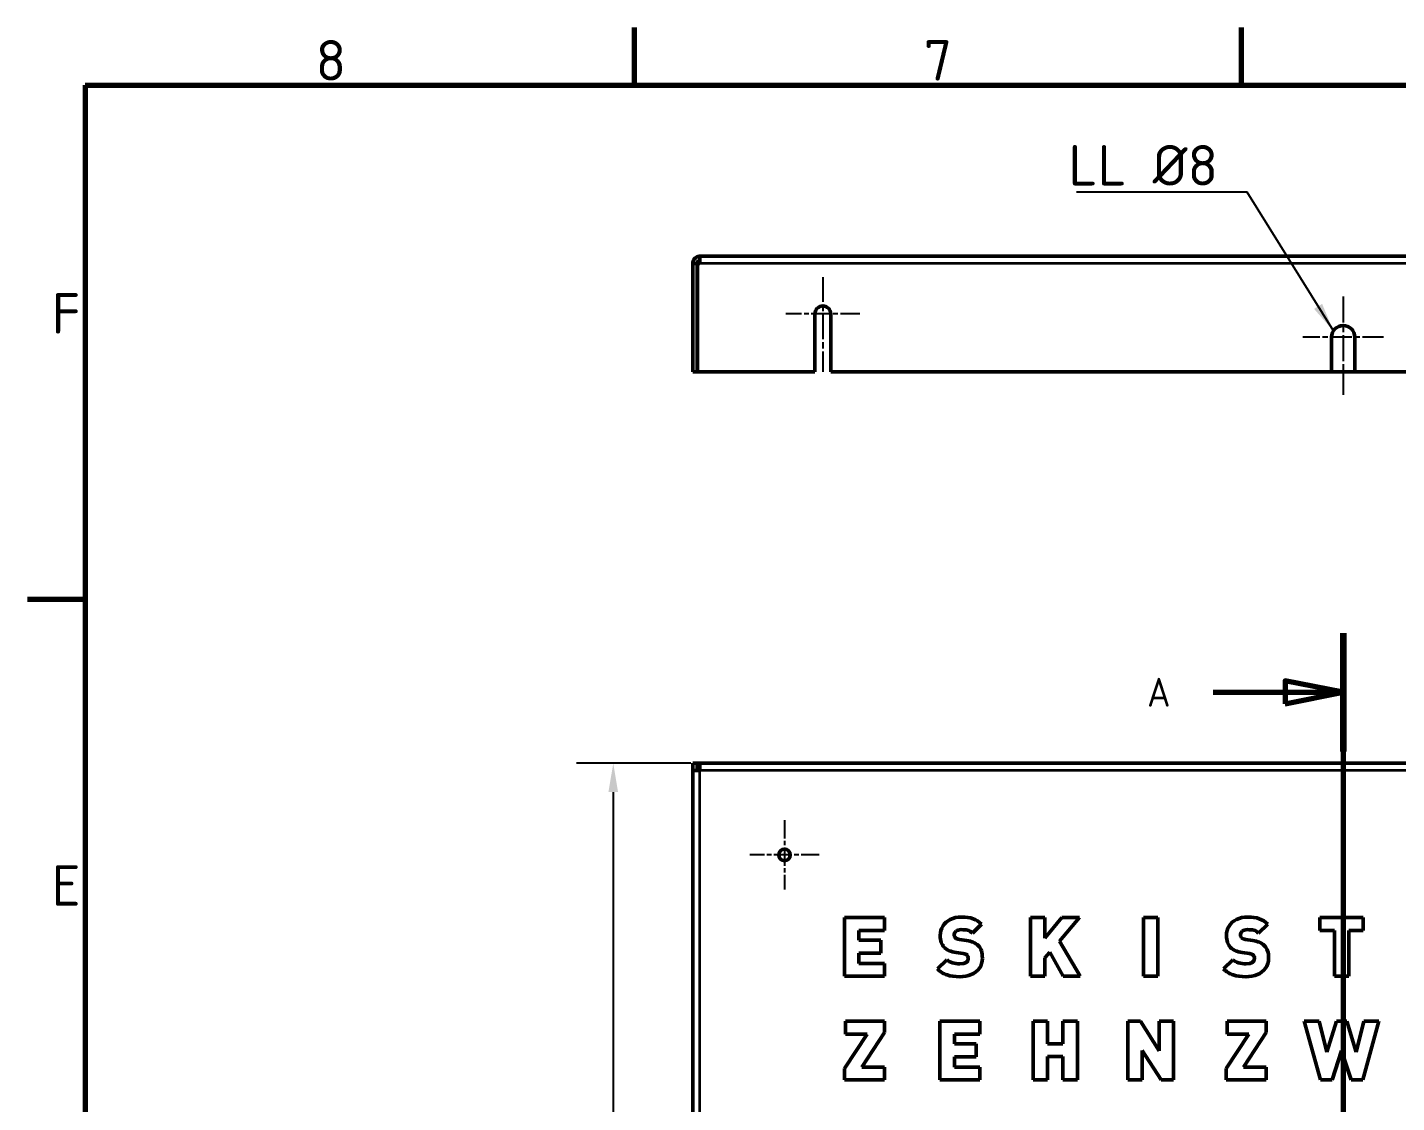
# Model space of a CAD drawing. Header units: millimetres. Extents: x -20 to 3500, y -209 to 1208.
# Drawn here: x 0 to 473.7, y 815.9 to 1188 of the extents above; entities that cross this region are included whole.
import ezdxf

# ---------------------------------------------------------------- set-up
doc = ezdxf.new("R2010")
doc.units = ezdxf.units.MM
doc.header["$LTSCALE"] = 4
doc.linetypes.add('CHAIN', pattern=[0.3543, 0.2362, -0.0295, 0.0591, -0.0295])
for name, color, linetype, lineweight in [('Bemaßung (ISO)', 7, 'Continuous', 25), ('Mittelpunktmarkierung (ISO)', 7, 'Continuous', 25), ('Rahmen (ISO)', 7, 'Continuous', 70), ('Schnittlinie (ISO)', 7, 'CHAIN', 70), ('Sichtbar (ISO)', 7, 'Continuous', 50), ('Sichtbar schmal (ISO)', 7, 'Continuous', 35), ('Symbol (ISO)', 7, 'Continuous', 25)]:
    doc.layers.add(name, color=color, linetype=linetype, lineweight=lineweight)
doc.styles.add('Bezeichnungstext (DIN)', font='ISOCP.shx')
doc.styles.add('Notiztext (DIN)', font='isocpeur.ttf')
doc.dimstyles.new('Standard (DIN)', dxfattribs={"dimscale": 4, "dimtxt": 3.5, "dimasz": 2.5, "dimexe": 3.175, "dimexo": 0.8, "dimgap": 0.8, "dimtad": 1, "dimrnd": 1e-08, "dimzin": 0, "dimtxsty": 'Notiztext (DIN)', "dimcen": 0.09, "dimdle": 10, "dimclrd": 256, "dimclre": 256, "dimclrt": 256, "dimadec": 0, "dimazin": 0, "dimtfac": 1, "dimtmove": 0, "dimatfit": 3, "dimfxl": 1, "dimtolj": 1, "dimtzin": 0, "dimlwd": -1, "dimlwe": -1, "dimarcsym": 0})
doc.dimstyles.new('Standard - Methode 2a (DIN)$7', dxfattribs={"dimscale": 4, "dimtxt": 3.5, "dimasz": 2.5, "dimexe": 3.175, "dimexo": 0.8, "dimgap": 0.8, "dimtad": 1, "dimtih": 1, "dimtoh": 1, "dimrnd": 1e-08, "dimtxsty": 'Notiztext (DIN)', "dimcen": 0.09, "dimdle": 10, "dimclrd": 256, "dimclre": 256, "dimclrt": 256, "dimazin": 2, "dimtfac": 1, "dimtmove": 0, "dimatfit": 3, "dimfxl": 1, "dimtolj": 1, "dimlwd": -1, "dimlwe": -1, "dimarcsym": 0})

# ---------------------------------------------------------------- blocks, each defined once
blk = doc.blocks.new('Ränder BFE_Rahmen')
at = {"layer": 'Rahmen (ISO)'}
for p, q in [((52.5, 292), (52.5, 297)), ((105, 292), (105, 297)), ((5, 292), (415, 292)), ((5, 292), (5, 5)), ((5, 247.5), (0, 247.5))]:
    blk.add_line(p, q, dxfattribs=at)
at = {"layer": 'Symbol (ISO)', "char_height": 3.5, "style": 'Notiztext (DIN)'}
for s, insert, attachment_point in [('8', (26.25, 292.4), 8), ('7', (78.75, 292.4), 8), ('F', (4.6, 272.25), 6), ('E', (4.6, 222.75), 6)]:
    blk.add_mtext(s, dxfattribs=dict(at, insert=insert, attachment_point=attachment_point))
blk = doc.blocks.new('2DTransSchnitt0')
at = {"layer": 'Schnittlinie (ISO)', "linetype": 'CHAIN', "ltscale": 44.645241}
blk.add_line((113.79, 244.58), (113.79, 107.82), dxfattribs=at)
at = {"layer": 'Schnittlinie (ISO)', "linetype": 'Continuous', "lineweight": 140}
for p, q in [((113.79, 244.58), (113.79, 234.36)), ((113.79, 118.04), (113.79, 107.82))]:
    blk.add_line(p, q, dxfattribs=at)
at = {"layer": 'Schnittlinie (ISO)', "linetype": 'Continuous'}
for p, q in [((113.79, 239.47), (108.79, 240.47)), ((108.79, 240.47), (108.79, 238.47)), ((102.56, 239.47), (108.79, 239.47)), ((108.79, 239.47), (113.79, 239.47)), ((108.79, 238.47), (113.79, 239.47)), ((113.79, 112.93), (108.79, 113.93)), ((108.79, 113.93), (108.79, 111.93)), ((102.56, 112.93), (108.79, 112.93)), ((108.79, 112.93), (113.79, 112.93)), ((108.79, 111.93), (113.79, 112.93))]:
    blk.add_line(p, q, dxfattribs=at)
at = {"layer": 'Schnittlinie (ISO)', "linetype": 'Continuous', "flags": 128}
for points in [[(108.79, 238.47), (113.79, 239.47), (108.79, 240.47), (108.79, 238.47)], [(108.79, 111.93), (113.79, 112.93), (108.79, 113.93), (108.79, 111.93)]]:
    blk.add_lwpolyline(points, dxfattribs=at)
at = {"layer": 'Schnittlinie (ISO)'}
for points in [[(108.79, 238.47), (113.79, 239.47), (108.79, 240.47), (108.79, 238.47)], [(108.79, 111.93), (113.79, 112.93), (108.79, 113.93), (108.79, 111.93)]]:
    blk.add_solid(points, dxfattribs=at)
at = {"layer": 'Schnittlinie (ISO)', "char_height": 2.5, "attachment_point": 7, "style": 'Bezeichnungstext (DIN)'}
for insert in [(96.84, 238.22), (96.84, 111.67)]:
    blk.add_mtext('A', dxfattribs=dict(at, insert=insert))
blk = doc.blocks.new('*D21')
at = {"layer": 'Bemaßung (ISO)', "transparency": 16777216}
for p, q in [((229.48, 933.34), (189.98, 933.34)), ((202.68, 923.34), (202.68, 493.34)), ((229.48, 483.34), (189.98, 483.34))]:
    blk.add_line(p, q, dxfattribs=at)
for points in [[(201.01, 923.34), (204.34, 923.34), (202.68, 933.34)], [(201.01, 493.34), (204.34, 493.34), (202.68, 483.34)]]:
    blk.add_solid(points, dxfattribs=at)
at = {"layer": 'Defpoints', "color": 0, "transparency": 16777216}
for p in [(232.68, 933.34), (202.68, 483.34), (232.68, 483.34)]:
    blk.add_point(p, dxfattribs=at)
at = {"layer": 'Bemaßung (ISO)', "transparency": 16777216, "insert": (191.08, 673.66), "char_height": 14, "attachment_point": 4, "rotation": 90, "style": 'Notiztext (DIN)'}
blk.add_mtext('\\A1;\\fAIGDT|b0|i0;{\\H14.0000;o}\\fISOCPEUR|b0|i0;{\\H14.0000;450,00}', dxfattribs=at)

msp = doc.modelspace()

# ---------------------------------------------------------------- linework, layer by layer
at = {"layer": 'Mittelpunktmarkierung (ISO)', "linetype": 'CHAIN', "ltscale": 9.097911}
msp.add_line((275.1758, 1101.574), (275.1758, 1068.824), dxfattribs=at)
at = {"layer": 'Mittelpunktmarkierung (ISO)', "linetype": 'CHAIN', "ltscale": 9.445163}
msp.add_line((455.1758, 1094.824), (455.1758, 1060.824), dxfattribs=at)
at = {"layer": 'Mittelpunktmarkierung (ISO)', "linetype": 'CHAIN', "ltscale": 7.083847}
msp.add_line((287.9258, 1088.824), (262.4258, 1088.824), dxfattribs=at)
at = {"layer": 'Mittelpunktmarkierung (ISO)', "linetype": 'CHAIN', "ltscale": 7.778352}
msp.add_line((469.1758, 1080.824), (441.1758, 1080.824), dxfattribs=at)
at = {"layer": 'Mittelpunktmarkierung (ISO)', "linetype": 'CHAIN', "ltscale": 6.667144}
for p, q in [((261.923, 913.5959), (261.923, 889.5959)), ((273.923, 901.5959), (249.923, 901.5959))]:
    msp.add_line(p, q, dxfattribs=at)
at = {"layer": 'Sichtbar (ISO)'}
for p, q in [((677.6758, 1108.824), (232.6758, 1108.824)), ((232.6758, 1107.324), (232.6758, 1108.824)), ((230.1758, 1068.824), (230.1758, 1106.324)), ((230.1758, 1106.324), (231.6758, 1106.324)), ((231.6758, 1106.324), (231.6758, 1068.824)), ((232.6758, 1106.324), (231.7758, 1106.324)), ((231.7758, 1068.824), (231.7758, 1106.324)), ((232.6758, 1106.5726), (232.6758, 1107.324)), ((232.6758, 1106.5726), (232.6758, 1106.324)), ((272.4258, 1068.824), (272.4258, 1088.824)), ((277.9258, 1088.824), (277.9258, 1068.824)), ((451.1758, 1068.824), (451.1758, 1080.824)), ((459.1758, 1080.824), (459.1758, 1068.824)), ((231.6758, 1068.824), (230.1758, 1068.824)), ((272.4258, 1068.824), (231.7758, 1068.824)), ((451.1758, 1068.824), (277.9258, 1068.824)), ((451.1758, 1068.824), (459.1758, 1068.824)), ((632.4258, 1068.824), (459.1758, 1068.824)), ((230.1758, 930.8431), (230.1758, 933.3431)), ((231.6758, 933.3431), (230.1758, 933.3431)), ((231.6758, 933.3431), (231.6758, 930.8431)), ((231.7758, 933.3431), (232.6758, 933.3431)), ((231.7758, 931.8431), (231.7758, 933.3431)), ((232.6758, 933.3431), (677.6758, 933.3431)), ((232.6758, 933.3431), (232.6758, 933.3307)), ((232.6758, 933.1344), (232.6758, 933.3307)), ((232.6758, 930.8431), (232.6758, 933.1344)), ((230.1758, 485.8431), (230.1758, 930.8431)), ((230.1882, 930.8431), (230.1758, 930.8431)), ((230.3846, 930.8431), (230.1882, 930.8431)), ((232.6758, 930.8431), (230.3846, 930.8431)), ((232.6758, 931.8431), (231.7758, 931.8431)), ((282.6819, 879.9284), (296.4897, 879.9284)), ((282.6819, 859.6137), (282.6819, 879.9284)), ((296.4897, 879.9284), (296.4897, 875.4837)), ((330.0598, 877.6712), (326.9249, 874.5362)), ((347.0146, 879.9284), (351.9748, 879.9284)), ((347.0146, 859.6137), (347.0146, 879.9284)), ((351.9748, 872.7388), (357.8547, 879.9284)), ((351.9748, 879.9284), (351.9748, 872.7388)), ((363.9574, 879.9284), (357.0187, 871.7078)), ((357.8547, 879.9284), (363.9574, 879.9284)), ((386.1093, 879.9284), (391.0974, 879.9284)), ((386.1093, 859.6137), (386.1093, 879.9284)), ((391.0974, 879.9284), (391.0974, 859.6137)), ((429.0774, 877.6712), (425.9424, 874.5362)), ((447.119, 879.9284), (462.1111, 879.9284)), ((447.119, 875.4837), (447.119, 879.9284)), ((462.1111, 879.9284), (462.1111, 875.4837)), ((287.67, 875.4837), (287.67, 872.084)), ((296.4897, 875.4837), (287.67, 875.4837)), ((287.67, 872.084), (295.2078, 872.084)), ((295.2078, 872.084), (295.2078, 867.6393)), ((322.4105, 872.3069), (324.8627, 871.9725)), ((357.0187, 871.7078), (364.1803, 859.6137)), ((421.428, 872.3069), (423.8803, 871.9725)), ((452.121, 875.4837), (447.119, 875.4837)), ((452.121, 859.6137), (452.121, 875.4837)), ((457.1091, 875.4837), (457.1091, 859.6137)), ((462.1111, 875.4837), (457.1091, 875.4837)), ((287.67, 867.6393), (287.67, 864.0584)), ((295.2078, 867.6393), (287.67, 867.6393)), ((323.7202, 867.4581), (321.268, 867.8065)), ((353.6886, 867.9458), (351.9748, 865.9812)), ((358.3702, 859.6137), (353.6886, 867.9458)), ((422.7378, 867.4581), (420.2855, 867.8065)), ((287.67, 864.0584), (296.4897, 864.0584)), ((296.4897, 864.0584), (296.4897, 859.6137)), ((314.8169, 862.1217), (318.0215, 865.3264)), ((351.9748, 865.9812), (351.9748, 859.6137)), ((413.8344, 862.1217), (417.0391, 865.3264)), ((296.4897, 859.6137), (282.6819, 859.6137)), ((351.9748, 859.6137), (347.0146, 859.6137)), ((364.1803, 859.6137), (358.3702, 859.6137)), ((391.0974, 859.6137), (386.1093, 859.6137)), ((457.1091, 859.6137), (452.121, 859.6137)), ((283.0437, 844.0555), (296.4758, 844.0555)), ((283.0437, 839.6108), (283.0437, 844.0555)), ((296.4758, 844.0555), (296.4758, 840.1821)), ((315.6877, 844.0555), (329.4955, 844.0555)), ((315.6877, 823.7408), (315.6877, 844.0555)), ((329.4955, 844.0555), (329.4955, 839.6108)), ((347.9551, 844.0555), (352.9432, 844.0555)), ((347.9551, 823.7408), (347.9551, 844.0555)), ((352.9432, 844.0555), (352.9432, 836.2389)), ((358.2518, 844.0555), (363.2399, 844.0555)), ((358.2518, 836.2389), (358.2518, 844.0555)), ((363.2399, 844.0555), (363.2399, 823.7408)), ((380.6753, 844.0555), (385.0382, 844.0555)), ((380.6753, 823.7408), (380.6753, 844.0555)), ((385.0382, 844.0555), (391.5432, 833.8424)), ((391.5432, 844.0555), (396.5313, 844.0555)), ((391.5432, 833.8424), (391.5432, 844.0555)), ((396.5313, 844.0555), (396.5313, 823.7408)), ((415.0671, 844.0555), (428.4992, 844.0555)), ((415.0671, 839.6108), (415.0671, 844.0555)), ((428.4992, 844.0555), (428.4992, 840.1821)), ((441.6919, 844.0555), (446.9168, 844.0555)), ((447.2791, 823.7408), (441.6919, 844.0555)), ((446.9168, 844.0555), (449.5641, 833.3269)), ((449.5641, 833.3269), (452.8526, 844.0555)), ((452.8526, 844.0555), (456.3916, 844.0555)), ((456.3916, 844.0555), (459.6655, 833.3269)), ((459.6655, 833.3269), (462.3272, 844.0555)), ((467.5382, 844.0555), (461.9784, 823.7408)), ((462.3272, 844.0555), (467.5382, 844.0555)), ((282.6958, 827.6282), (290.4906, 839.6108)), ((290.4906, 839.6108), (283.0437, 839.6108)), ((296.4758, 840.1821), (288.653, 828.1855)), ((320.6758, 839.6108), (320.6758, 836.2111)), ((329.4955, 839.6108), (320.6758, 839.6108)), ((414.7192, 827.6282), (422.514, 839.6108)), ((422.514, 839.6108), (415.0671, 839.6108)), ((428.4992, 840.1821), (420.6764, 828.1855)), ((320.6758, 836.2111), (328.2137, 836.2111)), ((328.2137, 836.2111), (328.2137, 831.7664)), ((352.9432, 836.2389), (358.2518, 836.2389)), ((385.6634, 833.9539), (385.6634, 823.7408)), ((392.1702, 823.7408), (385.6634, 833.9539)), ((454.6217, 833.7588), (451.3337, 823.7408)), ((457.8964, 823.7408), (454.6217, 833.7588)), ((320.6758, 831.7664), (320.6758, 828.1855)), ((328.2137, 831.7664), (320.6758, 831.7664)), ((352.9432, 831.7942), (352.9432, 823.7408)), ((358.2518, 831.7942), (352.9432, 831.7942)), ((358.2518, 823.7408), (358.2518, 831.7942)), ((282.6958, 823.7408), (282.6958, 827.6282)), ((288.653, 828.1855), (296.4758, 828.1855)), ((296.4758, 828.1855), (296.4758, 823.7408)), ((320.6758, 828.1855), (329.4955, 828.1855)), ((329.4955, 828.1855), (329.4955, 823.7408)), ((414.7192, 823.7408), (414.7192, 827.6282)), ((420.6764, 828.1855), (428.4992, 828.1855)), ((428.4992, 828.1855), (428.4992, 823.7408)), ((296.4758, 823.7408), (282.6958, 823.7408)), ((329.4955, 823.7408), (315.6877, 823.7408)), ((352.9432, 823.7408), (347.9551, 823.7408)), ((363.2399, 823.7408), (358.2518, 823.7408)), ((385.6634, 823.7408), (380.6753, 823.7408)), ((396.5313, 823.7408), (392.1702, 823.7408)), ((428.4992, 823.7408), (414.7192, 823.7408)), ((451.3337, 823.7408), (447.2791, 823.7408)), ((461.9784, 823.7408), (457.8964, 823.7408))]:
    msp.add_line(p, q, dxfattribs=at)
msp.add_circle((261.923, 901.5959), 2, dxfattribs=at)
for centre, radius, start in [((232.6758, 1106.324), 2.5, 174.292629), ((232.6758, 1106.324), 1, 174.292629), ((275.1758, 1088.824), 2.75, 0), ((455.1758, 1080.824), 4, 0)]:
    msp.add_arc(centre, radius, start, 180, dxfattribs=at)
for points, knots in [([(230.1882, 1106.5726), (230.2749, 1107.3778), (230.7707, 1108.135), (231.4847, 1108.522), (231.8486, 1108.7191), (232.262, 1108.824), (232.6758, 1108.824)], [-0.93658477, -0.93658477, -0.93658477, -0.93658477, -0.316152883, -0.316152883, -0.316152883, 0, 0, 0, 0]), ([(232.6758, 1107.324), (232.2256, 1107.324), (231.7983, 1106.9816), (231.7, 1106.5423), (231.6912, 1106.5031), (231.6848, 1106.4634), (231.6808, 1106.4234)], [0, 0, 0, 0, 0.859892226, 0.859892226, 0.859892226, 0.93658477, 0.93658477, 0.93658477, 0.93658477]), ([(317.1855, 869.6039), (316.2566, 870.5605), (315.7922, 871.9213), (315.7922, 873.6863), (315.7922, 874.9216), (316.0918, 876.0247), (316.6909, 876.9954)], [13, 13, 13, 13, 14, 14, 14, 15, 15, 15, 15]), ([(319.2686, 879.2735), (320.3878, 879.8215), (321.6999, 880.0956), (323.2047, 880.0956), (324.7001, 880.0956), (326.0075, 879.9027), (327.1269, 879.5173)], [16, 16, 16, 16, 17, 17, 17, 18, 18, 18, 18]), ([(416.2031, 869.6039), (415.2741, 870.5605), (414.8098, 871.9213), (414.8098, 873.6863), (414.8098, 874.9216), (415.1093, 876.0247), (415.7085, 876.9954)], [13, 13, 13, 13, 14, 14, 14, 15, 15, 15, 15]), ([(418.2861, 879.2735), (419.4053, 879.8215), (420.7175, 880.0956), (422.2222, 880.0956), (423.7177, 880.0956), (425.025, 879.9027), (426.1444, 879.5173)], [16, 16, 16, 16, 17, 17, 17, 18, 18, 18, 18]), ([(321.2401, 875.1632), (320.8221, 874.7822), (320.6131, 874.3457), (320.6131, 873.8535), (320.6131, 873.4912), (320.7477, 873.1753), (321.0172, 872.906)], [23, 23, 23, 23, 24, 24, 24, 25, 25, 25, 25]), ([(325.2389, 875.5255), (324.635, 875.6648), (323.9105, 875.7345), (323.0654, 875.7345), (322.2664, 875.7345), (321.6581, 875.544), (321.2401, 875.1632)], [21, 21, 21, 21, 22, 22, 22, 23, 23, 23, 23]), ([(420.2577, 875.1632), (419.8397, 874.7822), (419.6307, 874.3457), (419.6307, 873.8535), (419.6307, 873.4912), (419.7652, 873.1753), (420.0347, 872.906)], [23, 23, 23, 23, 24, 24, 24, 25, 25, 25, 25]), ([(424.2565, 875.5255), (423.6526, 875.6648), (422.9281, 875.7345), (422.0829, 875.7345), (421.2839, 875.7345), (420.6757, 875.544), (420.2577, 875.1632)], [21, 21, 21, 21, 22, 22, 22, 23, 23, 23, 23]), ([(320, 864.2326), (320.8173, 864.0049), (321.6673, 863.8912), (322.5498, 863.8912), (324.4911, 863.8912), (325.4619, 864.4995), (325.4619, 865.7165), (325.4619, 866.2366), (325.3271, 866.6361), (325.0578, 866.9147)], [7, 7, 7, 7, 8, 8, 8, 9, 9, 9, 10, 10, 10, 10]), ([(419.0176, 864.2326), (419.8349, 864.0049), (420.6848, 863.8912), (421.5674, 863.8912), (423.5087, 863.8912), (424.4794, 864.4995), (424.4794, 865.7165), (424.4794, 866.2366), (424.3447, 866.6361), (424.0754, 866.9147)], [7, 7, 7, 7, 8, 8, 8, 9, 9, 9, 10, 10, 10, 10]), ([(326.472, 860.192), (325.2784, 859.6949), (323.9617, 859.4465), (322.522, 859.4465), (320.8406, 859.4465), (319.3776, 859.6462), (318.133, 860.0457)], [2, 2, 2, 2, 3, 3, 3, 4, 4, 4, 4]), ([(425.4896, 860.192), (424.2959, 859.6949), (422.9792, 859.4465), (421.5395, 859.4465), (419.8582, 859.4465), (418.3952, 859.6462), (417.1505, 860.0457)], [2, 2, 2, 2, 3, 3, 3, 4, 4, 4, 4])]:
    msp.add_open_spline(points, degree=3, knots=knots, dxfattribs=at)
for points in [[(316.6909, 876.9954), (317.29, 877.966), (318.1491, 878.7253), (319.2686, 879.2735)], [(327.1269, 879.5173), (328.2461, 879.1318), (329.2238, 878.5163), (330.0598, 877.6712)], [(415.7085, 876.9954), (416.3076, 877.966), (417.1667, 878.7253), (418.2861, 879.2735)], [(426.1444, 879.5173), (427.2637, 879.1318), (428.2414, 878.5163), (429.0774, 877.6712)], [(321.0172, 872.906), (321.3329, 872.5901), (321.7974, 872.3905), (322.4105, 872.3069)], [(324.8627, 871.9725), (326.6462, 871.7123), (327.979, 871.1504), (328.8616, 870.2866)], [(326.9249, 874.5362), (326.4046, 875.0563), (325.8426, 875.3861), (325.2389, 875.5255)], [(420.0347, 872.906), (420.3504, 872.5901), (420.815, 872.3905), (421.428, 872.3069)], [(423.8803, 871.9725), (425.6637, 871.7123), (426.9966, 871.1504), (427.8791, 870.2866)], [(425.9424, 874.5362), (425.4221, 875.0563), (424.8602, 875.3861), (424.2565, 875.5255)], [(321.268, 867.8065), (319.4658, 868.0573), (318.1051, 868.6564), (317.1855, 869.6039)], [(325.0578, 866.9147), (324.7883, 867.1934), (324.3424, 867.3745), (323.7202, 867.4581)], [(328.8616, 870.2866), (329.391, 869.7756), (329.7742, 869.1556), (330.0111, 868.4265)], [(330.0111, 868.4265), (330.2479, 867.6972), (330.3664, 866.8311), (330.3664, 865.8279)], [(420.2855, 867.8065), (418.4834, 868.0573), (417.1227, 868.6564), (416.2031, 869.6039)], [(424.0754, 866.9147), (423.8059, 867.1934), (423.36, 867.3745), (422.7378, 867.4581)], [(427.8791, 870.2866), (428.4086, 869.7756), (428.7918, 869.1556), (429.0286, 868.4265)], [(429.0286, 868.4265), (429.2655, 867.6972), (429.3839, 866.8311), (429.3839, 865.8279)], [(318.133, 860.0457), (316.8882, 860.4449), (315.7829, 861.137), (314.8169, 862.1217)], [(318.0215, 865.3264), (318.5231, 864.8248), (319.1826, 864.4601), (320, 864.2326)], [(329.3144, 862.3864), (328.613, 861.4203), (327.6655, 860.6888), (326.472, 860.192)], [(330.3664, 865.8279), (330.3664, 864.4995), (330.0157, 863.3524), (329.3144, 862.3864)], [(417.1505, 860.0457), (415.9057, 860.4449), (414.8004, 861.137), (413.8344, 862.1217)], [(417.0391, 865.3264), (417.5407, 864.8248), (418.2001, 864.4601), (419.0176, 864.2326)], [(428.332, 862.3864), (427.6305, 861.4203), (426.6831, 860.6888), (425.4896, 860.192)], [(429.3839, 865.8279), (429.3839, 864.4995), (429.0332, 863.3524), (428.332, 862.3864)]]:
    msp.add_open_spline(points, degree=3, dxfattribs=at)
at = {"layer": 'Sichtbar schmal (ISO)'}
for p, q in [((231.6808, 1106.4234), (230.1882, 1106.5726)), ((677.6758, 1106.324), (232.6758, 1106.324)), ((232.6758, 485.8431), (232.6758, 930.8431)), ((677.6758, 930.8431), (232.6758, 930.8431))]:
    msp.add_line(p, q, dxfattribs=at)

# ---------------------------------------------------------------- block references
at = {"xscale": 4, "yscale": 4, "zscale": 4}
msp.add_blockref('Ränder BFE_Rahmen', (0, 0), dxfattribs=at)
at = {"layer": 'Schnittlinie (ISO)', "xscale": 4, "yscale": 4, "zscale": 4}
msp.add_blockref('2DTransSchnitt0', (0, 0), dxfattribs=at)

# ---------------------------------------------------------------- texts
at = {"layer": 'Symbol (ISO)', "insert": (411.9109, 1133.2688), "char_height": 14, "width": 51.779218, "attachment_point": 9, "style": 'Notiztext (DIN)'}
msp.add_mtext('\\fISOCPEUR|b0|i0;LL Ø8', dxfattribs=at)

# ---------------------------------------------------------------- dimensions: what is measured, and where the dimension line sits
at = {"layer": 'Bemaßung (ISO)'}
dim = msp.add_linear_dim(base=(202.6758, 483.3431), p1=(232.6758, 933.3431), p2=(232.6758, 483.3431), angle=270, text='\\fAIGDT|b0|i0;{\\H14.0000;o}\\fISOCPEUR|b0|i0;{\\H14.0000;<>}', dimstyle='Standard (DIN)', override={"dimgap": 0.8, "dimdec": 2, "dimtol": 0, "dimlim": 0, "dimtp": 0, "dimtm": 0, "dimtdec": 2, "dimtofl": 0, "dimatfit": 1}, dxfattribs=at)
dim.commit()
dim.dimension.update_dxf_attribs({"geometry": '*D21', "text_midpoint": (202.6758, 708.3431), "dimtype": 160})

# ---------------------------------------------------------------- leaders
at = {"layer": 'Symbol (ISO)', "annotation_type": 0, "has_hookline": 1, "hookline_direction": 1, "text_width": 49}
msp.add_leader([(451.7861, 1082.9476), (421.9109, 1130.9354), (411.9109, 1130.9354)], dimstyle='Standard - Methode 2a (DIN)$7', override={"dimgap": 0, "dimtad": 1}, dxfattribs=at)

doc.saveas('drawing.dxf')
